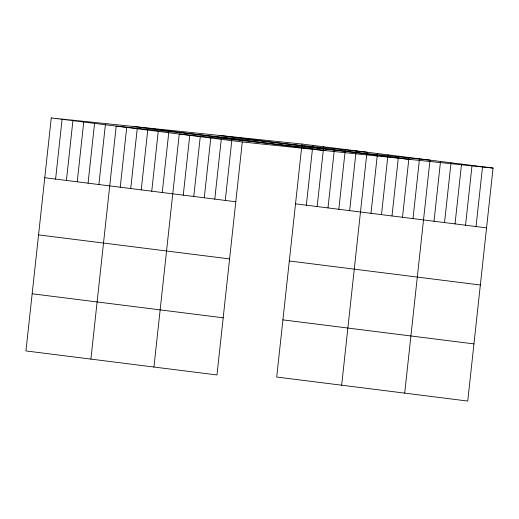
<?xml version="1.0" encoding="UTF-8"?>
<svg xmlns="http://www.w3.org/2000/svg" width="519" height="519" viewBox="0 0 519 519"><rect width="100%" height="100%" fill="white"/><g stroke="black" fill="none" stroke-linecap="round" stroke-linejoin="round"><path stroke-width="0.78" d="M51.258 117.943L25.95 350.935L216.981 374.958L242.295 141.966L51.258 117.943L302.019 144.042L493.05 168.065L467.742 401.057L276.705 377.034L302.019 144.042M55.591 179.094L62.085 119.305M66.419 180.45L72.913 120.668M77.24 181.812L83.734 122.023M88.068 183.175L94.562 123.386M98.889 184.537L105.389 124.748M90.903 359.103L116.211 126.111L366.972 152.21L341.658 385.202M120.226 187.223L126.72 127.434M130.73 188.54L137.224 128.751M141.239 189.863L147.733 130.074M151.743 191.187L158.237 131.398M162.252 192.504L168.746 132.715M153.942 367.03L179.25 134.038L430.011 160.137L404.697 393.13M183.265 195.15L189.759 135.362M193.769 196.467L200.263 136.685M204.278 197.791L210.772 138.002M214.782 199.114L221.276 139.326M225.291 200.431L231.785 140.649M306.346 205.187L312.847 145.404M317.174 206.549L323.668 146.76M328.002 207.911L334.496 148.123M338.823 209.274L345.317 149.485M349.65 210.636L356.144 150.847M370.981 213.315L377.475 153.533M381.491 214.639L387.985 154.85M391.994 215.962L398.488 156.174M402.504 217.286L408.998 157.497M413.007 218.603L419.501 158.814M434.02 221.25L440.514 161.461M444.53 222.567L451.024 162.784M455.033 223.89L461.527 164.101M465.543 225.214L472.037 165.425M476.046 226.531L482.54 166.748M242.295 141.966L493.05 168.065M219.271 135.427L410.302 159.456M134.012 126.552L325.043 150.581M295.525 203.831L486.556 227.854M44.764 177.732L235.795 201.755M289.317 260.986L480.347 285.009M38.555 234.886L229.586 258.916M282.92 319.873L473.951 343.902M32.159 293.773L223.189 317.803"/></g></svg>
